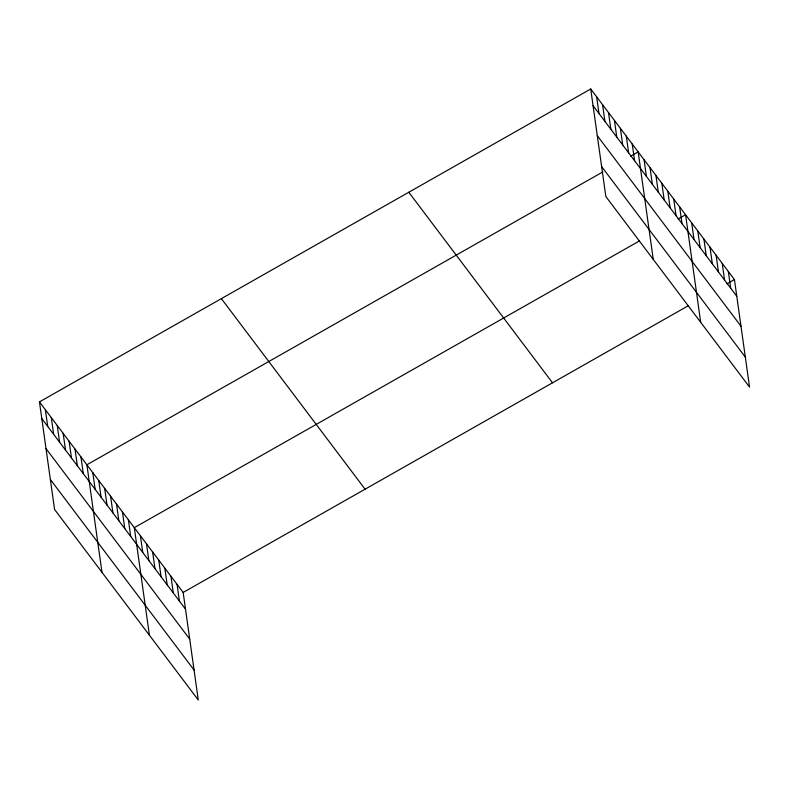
<?xml version="1.0" encoding="UTF-8"?>
<svg xmlns="http://www.w3.org/2000/svg" width="789" height="789" viewBox="0 0 789 789"><rect width="100%" height="100%" fill="white"/><g stroke="black" fill="none" stroke-linecap="round" stroke-linejoin="round"><path stroke-width="1.18" d="M39.45 401.897L183.156 592.45L198.276 700.011L54.569 509.457L39.45 401.897L590.724 88.989L734.431 279.543L749.55 387.103L605.844 196.55L590.724 88.989M602.835 171.913L86.879 464.78L101.988 572.341M630.658 156.123L638.153 151.873L653.262 259.433M639.554 240.872L134.298 527.663L149.417 635.224M678.086 219.007L685.572 214.756L700.691 322.316M183.156 592.45L688.422 305.668M726.945 283.803L734.431 279.543M593.072 105.687L736.778 296.24M597.283 135.669L740.989 326.222M601.622 166.558L745.339 357.121M408.801 192.25L552.517 382.803M221.374 298.637L365.08 489.19M41.797 418.584L185.504 609.147M46.009 448.576L189.715 639.129M50.348 479.465L194.064 670.029M728.326 271.446L730.673 288.143M722.221 263.348L724.568 280.046M716.106 255.251L718.454 271.949M710.001 247.154L712.349 263.842M703.896 239.057L706.244 255.744M697.792 230.95L700.129 247.647M691.677 222.853L694.024 239.55M679.645 206.896L681.992 223.593M673.717 199.035L676.065 215.732M667.79 191.175L670.137 207.872M661.863 183.314L664.21 200.012M655.935 175.454L658.282 192.151M650.008 167.593L652.355 184.291M644.08 159.733L646.418 176.43M632.216 144.012L634.563 160.709M626.288 136.152L628.636 152.849M620.361 128.291L622.708 144.989M614.434 120.431L616.781 137.128M608.506 112.571L610.854 129.268M602.579 104.71L604.926 121.407M596.652 96.85L598.999 113.547M177.052 584.353L179.399 601.05M170.947 576.256L173.294 592.953M164.832 568.159L167.179 584.846M158.727 560.052L161.074 576.749M152.622 551.955L154.969 568.652M146.517 543.858L148.855 560.555M140.403 535.761L142.75 552.458M128.37 519.803L130.718 536.5M122.443 511.943L124.79 528.63M116.516 504.082L118.863 520.77M110.588 496.222L112.935 512.909M104.661 488.361L107.008 505.049M98.733 480.501L101.081 497.188M92.806 472.641L95.144 489.328M80.942 456.92L83.289 473.607M75.014 449.059L77.361 465.747M69.087 441.199L71.434 457.886M63.159 433.339L65.507 450.026M57.232 425.478L59.579 442.165M51.305 417.618L53.652 434.305M45.377 409.757L47.725 426.445"/></g></svg>
